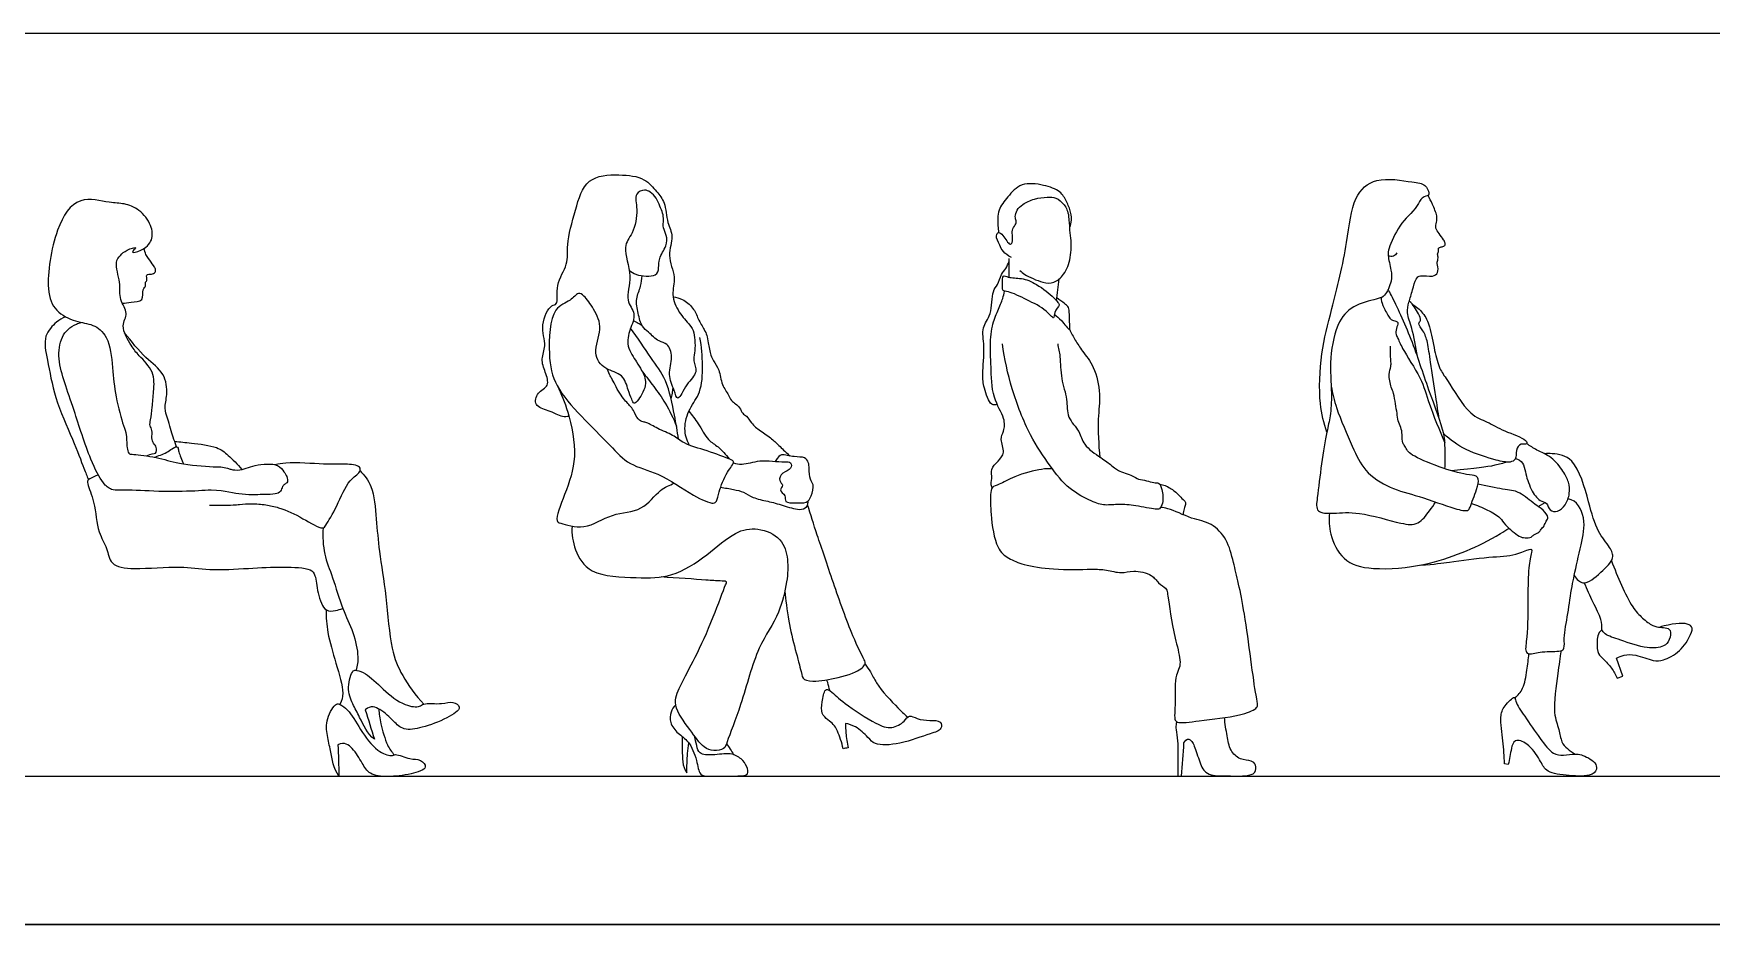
# Model space of a CAD drawing. Header units: millimetres. Extents: x 11.2 to 50.9, y -0.3 to 14.1.
# Drawn here: x 43.83 to 47.272, y 12.09 to 13.955 of the extents above; entities that cross this region are included whole.
import ezdxf

# ---------------------------------------------------------------- set-up
doc = ezdxf.new("R2010")
doc.units = ezdxf.units.MM
for name, color, linetype, true_color in [('AG-DIAGRAM', 7, 'Continuous', 0xfecc66), ('AG-PEOPLE', 7, 'Continuous', 0x66ccff), ('X-VPRT', 6, 'Continuous', 0xff00ff)]:
    doc.layers.add(name, color=color, linetype=linetype, true_color=true_color)

msp = doc.modelspace()

# ---------------------------------------------------------------- linework, layer by layer
at = {"layer": 'AG-DIAGRAM'}
msp.add_line((41.781, 12.4315), (50.6202, 12.4315), dxfattribs=at)
at = {"layer": 'AG-PEOPLE'}
for p, q in [((46.9163, 12.985), (46.9307, 12.9931)), ((47.09, 12.6369), (47.0773, 12.6738)), ((47.0787, 12.6326), (47.09, 12.6369))]:
    msp.add_line(p, q, dxfattribs=at)
msp.add_lwpolyline([(46.8553, 12.4553), (46.8475, 12.4568)], dxfattribs=at)
for points, knots in [([(44.9284, 13.1696), (44.924, 13.1692), (44.9144, 13.1675), (44.887, 13.1829), (44.8561, 13.1894), (44.8622, 13.2208), (44.8901, 13.231), (44.8798, 13.2615), (44.8697, 13.2877), (44.8839, 13.3154), (44.8675, 13.3562), (44.8899, 13.4003), (44.9073, 13.3974), (44.8994, 13.4429), (44.9287, 13.4811), (44.9222, 13.5237), (44.9417, 13.5922), (44.9612, 13.6625), (45.0312, 13.6673), (45.0838, 13.6611), (45.108, 13.631), (45.127, 13.6091), (45.1286, 13.5669), (45.145, 13.5392), (45.1279, 13.4995), (45.1498, 13.4557), (45.1369, 13.4196), (45.1527, 13.3832), (45.1761, 13.358), (45.1871, 13.3429), (45.1878, 13.2991), (45.1821, 13.2845), (45.1947, 13.2584), (45.1687, 13.2387), (45.1518, 13.1965), (45.1439, 13.2261), (45.13, 13.2557), (45.1431, 13.2901), (45.1321, 13.3209), (45.1118, 13.3218), (45.0921, 13.3433), (45.0769, 13.3531), (45.0702, 13.3819), (45.0643, 13.4111), (45.0767, 13.4363), (45.0779, 13.4512), (45.0785, 13.4585)], [0, 0, 0, 0, 0.207201, 0.528755, 0.828388, 1.105647, 1.389319, 1.685609, 1.988271, 2.288441, 2.666, 3.04105, 3.223385, 3.573187, 3.966218, 4.329449, 4.817002, 5.282241, 5.732926, 6.146645, 6.487571, 6.792524, 7.155764, 7.4713, 7.828276, 8.216179, 8.559315, 8.912052, 9.242933, 9.493002, 9.860968, 10.092867, 10.364789, 10.691919, 11.018411, 11.256853, 11.592613, 11.935365, 12.235892, 12.477911, 12.779249, 13.020809, 13.323217, 13.637229, 13.933413, 14.201965, 14.201965, 14.201965, 14.201965]), ([(45.0519, 13.4695), (45.0565, 13.466), (45.0648, 13.4592), (45.109, 13.4542), (45.1132, 13.4753), (45.1119, 13.4943), (45.1292, 13.5189), (45.1301, 13.541), (45.1203, 13.5565), (45.1229, 13.5727), (45.1213, 13.5869), (45.1146, 13.6015), (45.1088, 13.6182), (45.0954, 13.6304), (45.0841, 13.6363), (45.0606, 13.6275), (45.0714, 13.5933), (45.0612, 13.5446), (45.0356, 13.5179), (45.0617, 13.4577), (45.0416, 13.4084), (45.0682, 13.3808), (45.0525, 13.3479), (45.0448, 13.3138), (45.0674, 13.2812), (45.0774, 13.2648), (45.0915, 13.2372), (45.0728, 13.2053), (45.0613, 13.1932), (45.0566, 13.2065), (45.0493, 13.2241), (45.0404, 13.2584), (45.0016, 13.2639), (44.9743, 13.3001), (44.9994, 13.3485), (44.9809, 13.3899), (44.961, 13.4164), (44.947, 13.4259), (44.931, 13.404), (44.8907, 13.3946), (44.8846, 13.2946), (44.8983, 13.2311), (44.9535, 13.169), (45.0116, 13.1119), (45.0517, 13.068), (45.1136, 13.0553), (45.1789, 13.0087), (45.2234, 12.9883), (45.2324, 12.9959), (45.2363, 13.0168), (45.2504, 13.0541), (45.2705, 13.0772), (45.2562, 13.0827), (45.2111, 13.1001), (45.1645, 13.1123), (45.1424, 13.1323), (45.1111, 13.1433), (45.0889, 13.1577), (45.0806, 13.158), (45.0684, 13.1633), (45.0613, 13.1826), (45.0527, 13.1925), (45.0339, 13.212), (45.0173, 13.2459), (45.0122, 13.2538), (45.0067, 13.2672)], [0, 0, 0, 0, 0.239179, 0.594978, 0.826507, 1.077691, 1.387666, 1.652431, 1.891121, 2.118537, 2.334326, 2.564043, 2.807085, 3.047192, 3.249199, 3.494428, 3.816045, 4.220072, 4.5501, 4.99402, 5.399141, 5.718565, 6.047467, 6.384943, 6.734104, 6.99273, 7.29637, 7.643365, 7.84053, 8.016871, 8.27902, 8.6027, 8.946349, 9.300683, 9.703865, 10.084042, 10.416265, 10.616979, 10.887661, 11.230213, 11.776574, 12.250032, 12.76576, 13.290924, 13.723486, 14.171818, 14.701747, 15.082044, 15.241675, 15.49898, 15.878412, 16.164828, 16.33963, 16.74435, 17.149977, 17.457687, 17.79257, 18.082094, 18.242336, 18.441205, 18.695823, 18.904253, 19.204736, 19.555684, 19.781283, 19.781283, 19.781283, 19.781283]), ([(45.836, 13.4961), (45.8208, 13.5033), (45.8119, 13.5209), (45.803, 13.539), (45.8091, 13.5502), (45.8194, 13.5407), (45.8256, 13.5305), (45.8327, 13.5214), (45.8394, 13.5265), (45.8379, 13.5423), (45.8372, 13.555), (45.8464, 13.5645), (45.8459, 13.5715), (45.8427, 13.58), (45.8471, 13.5942), (45.8592, 13.6059), (45.8831, 13.6175), (45.9089, 13.6197), (45.9279, 13.6199), (45.9459, 13.6043), (45.9551, 13.5842), (45.954, 13.5508), (45.9605, 13.5705), (45.9586, 13.5892), (45.9492, 13.6109), (45.9367, 13.6338), (45.9019, 13.6451), (45.8554, 13.6515), (45.8285, 13.6204), (45.8074, 13.5944), (45.8076, 13.5659), (45.809, 13.5516), (45.8097, 13.5471)], [0, 0, 0, 0, 0.301517, 0.569302, 0.735347, 0.928108, 1.147742, 1.330179, 1.466891, 1.698456, 1.911966, 2.115874, 2.265062, 2.438868, 2.658103, 2.898969, 3.202496, 3.504824, 3.756438, 4.030112, 4.327709, 4.606342, 4.795611, 5.064211, 5.350528, 5.642143, 5.994904, 6.388091, 6.75228, 7.091777, 7.424936, 7.582294, 7.582294, 7.582294, 7.582294]), ([(46.4832, 13.1371), (46.4769, 13.1564), (46.4656, 13.1958), (46.4699, 13.3025), (46.4939, 13.3898), (46.5264, 13.5241), (46.5338, 13.6183), (46.5819, 13.6643), (46.6562, 13.6504), (46.6853, 13.6478), (46.693, 13.629), (46.6926, 13.6223), (46.6787, 13.6216), (46.6605, 13.5865), (46.635, 13.5728), (46.6099, 13.5156), (46.6074, 13.5007), (46.6154, 13.469), (46.6172, 13.4482), (46.603, 13.416), (46.5885, 13.4111), (46.5393, 13.4004), (46.5037, 13.366), (46.4872, 13.2892), (46.494, 13.2187), (46.4906, 13.1708), (46.4826, 13.1369), (46.4717, 13.0722), (46.464, 13.007), (46.4592, 12.9707), (46.5006, 12.9705), (46.5498, 12.9756), (46.6327, 12.9489), (46.671, 12.9456), (46.6914, 12.9726), (46.7025, 12.9877), (46.7062, 12.9939)], [0, 0, 0, 0, 0.446323, 1.024573, 1.583201, 2.257813, 2.810037, 3.239049, 3.725096, 4.026595, 4.262193, 4.38895, 4.582891, 4.747983, 5.324854, 5.763658, 5.995099, 6.309309, 6.583666, 6.904926, 7.125133, 7.51861, 7.915537, 8.415278, 8.904854, 9.292422, 9.626488, 10.091972, 10.570079, 10.868955, 11.188797, 11.608586, 12.142184, 12.480913, 12.818886, 13.022245, 13.022245, 13.022245, 13.022245]), ([(44.0621, 13.0886), (44.0713, 13.0941), (44.083, 13.0904), (44.083, 13.1074), (44.0759, 13.1146), (44.0714, 13.1255), (44.0751, 13.1413), (44.0676, 13.1504), (44.0706, 13.1638), (44.0738, 13.1894), (44.0764, 13.221), (44.0797, 13.2623), (44.0458, 13.2944), (44.0304, 13.3138), (44.0067, 13.3556), (44.0269, 13.3812), (44.0041, 13.4097), (44.0102, 13.4441), (43.9951, 13.4854), (44.0087, 13.5006), (44.019, 13.5112), (44.0472, 13.52), (44.0251, 13.503), (44.0548, 13.51), (44.076, 13.5305), (44.0731, 13.5633), (44.0485, 13.5952), (44.0156, 13.6077), (43.9853, 13.6072), (43.919, 13.6256), (43.8713, 13.5531), (43.8539, 13.4334), (43.8725, 13.3851), (43.916, 13.363), (43.9526, 13.36), (43.9859, 13.3338), (43.9926, 13.2675), (43.9971, 13.2128), (44.0138, 13.1505), (44.0217, 13.1339), (44.021, 13.1028), (44.0261, 13.0918), (44.0369, 13.0923), (44.0854, 13.086), (44.1268, 13.0719), (44.1988, 13.0656), (44.2207, 13.0664), (44.2326, 13.0619), (44.2377, 13.0603), (44.2489, 13.0589), (44.2642, 13.0619), (44.278, 13.0678), (44.3021, 13.0724), (44.332, 13.0723), (44.3439, 13.0564), (44.3499, 13.047), (44.3528, 13.0344), (44.3454, 13.0307), (44.3403, 13.0261), (44.3378, 13.0146), (44.3257, 13.0091), (44.3036, 13.01), (44.284, 13.0085), (44.2461, 13.0095), (44.2255, 13.0168), (44.1945, 13.0186)], [0.028965, 0.028965, 0.028965, 0.028965, 0.236737, 0.437569, 0.625169, 0.820548, 1.048721, 1.235496, 1.441305, 1.735838, 2.069512, 2.435512, 2.816534, 3.121444, 3.502972, 3.802733, 4.123202, 4.471213, 4.843942, 5.082867, 5.328254, 5.571752, 5.76008, 6.005178, 6.326313, 6.642256, 7.006718, 7.341063, 7.665132, 8.110844, 8.621414, 9.263235, 9.665186, 10.053771, 10.404657, 10.760504, 11.223208, 11.67656, 12.131209, 12.389157, 12.707418, 12.891487, 13.065009, 13.461264, 13.87096, 14.357195, 14.67348, 14.749896, 14.749896, 14.835681, 15.0952, 15.41501, 15.710502, 16.018424, 16.265054, 16.464716, 16.657705, 16.810994, 16.962473, 17.151627, 17.353695, 17.622936, 17.890722, 18.243576, 19.00746, 19.00746, 19.00746, 19.00746]), ([(46.6688, 13.2928), (46.6658, 13.3121), (46.6593, 13.3496), (46.6462, 13.3811), (46.651, 13.4044), (46.6591, 13.4284), (46.6647, 13.4522), (46.6748, 13.4608), (46.7, 13.4551), (46.7124, 13.4636), (46.7107, 13.4804), (46.7087, 13.4861), (46.7124, 13.4943), (46.7092, 13.503), (46.7131, 13.5096), (46.7111, 13.5156), (46.7177, 13.5177), (46.7253, 13.5188), (46.7262, 13.5252), (46.7227, 13.5327), (46.7134, 13.545), (46.7048, 13.5554), (46.7086, 13.5687), (46.71, 13.5815), (46.6995, 13.6056), (46.6939, 13.6173), (46.6907, 13.6233)], [0, 0, 0, 0, 0.43884, 0.767233, 1.036788, 1.330194, 1.608722, 1.800369, 2.08243, 2.286634, 2.509703, 2.653335, 2.814344, 2.947765, 3.100038, 3.228926, 3.36509, 3.517364, 3.679557, 3.846308, 4.071328, 4.277268, 4.477856, 4.683878, 4.972281, 5.23101, 5.23101, 5.23101, 5.23101]), ([(45.8534, 13.4692), (45.8567, 13.4663), (45.8628, 13.4603), (45.9005, 13.4427), (45.9232, 13.4429), (45.9462, 13.4604), (45.9588, 13.4956), (45.9591, 13.5337), (45.9558, 13.5496), (45.9556, 13.5586)], [0, 0, 0, 0, 0.217534, 0.599269, 0.88496, 1.191311, 1.559556, 1.937362, 2.195535, 2.195535, 2.195535, 2.195535]), ([(44.0124, 13.4018), (44.0184, 13.4023), (44.0287, 13.4052), (44.0582, 13.4046), (44.0517, 13.4306), (44.0619, 13.4366), (44.0579, 13.4447), (44.0646, 13.4481), (44.0593, 13.4625), (44.0724, 13.4611), (44.0804, 13.4645), (44.0806, 13.4725), (44.0761, 13.4793), (44.066, 13.4938), (44.0602, 13.5016), (44.0576, 13.5104), (44.0571, 13.5146)], [0, 0, 0, 0, 0.245574, 0.520887, 0.77845, 0.956214, 1.103561, 1.241033, 1.431123, 1.610386, 1.775305, 1.92213, 2.089211, 2.330349, 2.515719, 2.723824, 2.723824, 2.723824, 2.723824]), ([(45.8312, 13.4552), (45.8314, 13.461), (45.8317, 13.4712), (45.8314, 13.4863), (45.8311, 13.4935)], [0, 0, 0, 0, 0.2372358, 0.4669776, 0.4669776, 0.4669776, 0.4669776]), ([(46.6266, 13.5057), (46.6251, 13.5028), (46.6205, 13.4968), (46.6122, 13.4982), (46.6088, 13.4997)], [0, 0, 0, 0, 0.1787092, 0.3691155, 0.3691155, 0.3691155, 0.3691155]), ([(45.8071, 13.1939), (45.8034, 13.1934), (45.7924, 13.1898), (45.7787, 13.2306), (45.776, 13.2559), (45.7822, 13.3132), (45.7734, 13.3522), (45.797, 13.3781), (45.7953, 13.4268), (45.8086, 13.4391), (45.8144, 13.4616), (45.8252, 13.4726), (45.8295, 13.4832), (45.8313, 13.4884)], [0, 0, 0, 0, 0.191226, 0.534385, 0.841379, 1.267423, 1.617682, 1.940898, 2.322912, 2.560093, 2.824191, 3.047324, 3.278442, 3.278442, 3.278442, 3.278442]), ([(45.8196, 13.4574), (45.8174, 13.4557), (45.8183, 13.4421), (45.8164, 13.4258), (45.8322, 13.427), (45.8686, 13.4079), (45.9055, 13.3913), (45.9246, 13.3655), (45.9225, 13.3851), (45.9367, 13.3975), (45.9306, 13.4042), (45.9227, 13.4152), (45.8878, 13.4424), (45.8581, 13.4545), (45.831, 13.4534), (45.8214, 13.4588), (45.8196, 13.4574)], [0, 0, 0, 0, 0.220335, 0.434712, 0.625052, 0.988211, 1.372776, 1.629892, 1.821353, 2.056624, 2.197815, 2.405439, 2.780819, 3.110498, 3.404854, 3.586704, 3.586704, 3.586704, 3.586704]), ([(45.7967, 13.0232), (45.7924, 13.0325), (45.7979, 13.0426), (45.7925, 13.0621), (45.8086, 13.0782), (45.825, 13.095), (45.8113, 13.1228), (45.8214, 13.1395), (45.8236, 13.1679), (45.7951, 13.2078), (45.7948, 13.2721), (45.7917, 13.3088), (45.7952, 13.3554), (45.8074, 13.3856), (45.8187, 13.4113), (45.8209, 13.4216), (45.822, 13.4267)], [0, 0, 0, 0, 0.215558, 0.469788, 0.741304, 1.012373, 1.31493, 1.565307, 1.861533, 2.268727, 2.735091, 3.100195, 3.494521, 3.835535, 4.141747, 4.372374, 4.372374, 4.372374, 4.372374]), ([(45.9286, 13.407), (45.9293, 13.4144), (45.931, 13.4293), (45.9328, 13.4442), (45.9337, 13.4517)], [0, 0, 0, 0, 0.2690159, 0.5388161, 0.5388161, 0.5388161, 0.5388161]), ([(46.7254, 13.0623), (46.7264, 13.077), (46.7251, 13.1029), (46.7259, 13.1356), (46.6894, 13.2284), (46.6601, 13.3238), (46.6227, 13.4048), (46.611, 13.4267), (46.6088, 13.4305)], [13.605941, 13.605941, 13.605941, 13.605941, 13.957936, 14.282017, 14.840323, 15.441958, 16.009859, 16.143663, 16.143663, 16.143663, 16.143663]), ([(45.142, 13.4152), (45.1485, 13.4144), (45.1615, 13.4113), (45.1845, 13.393), (45.1927, 13.3703), (45.2057, 13.3481), (45.212, 13.3362), (45.2133, 13.3206), (45.2195, 13.2951), (45.224, 13.2832), (45.2386, 13.2649), (45.2403, 13.2347), (45.2565, 13.214), (45.2603, 13.2014), (45.2802, 13.1891), (45.2833, 13.1752), (45.2942, 13.1708), (45.3019, 13.1547), (45.3214, 13.1396), (45.345, 13.1243), (45.3603, 13.1082), (45.3752, 13.0949), (45.3814, 13.0887)], [0, 0, 0, 0, 0.253867, 0.555205, 0.840634, 1.128427, 1.334766, 1.561333, 1.852453, 2.058996, 2.325974, 2.642033, 2.928183, 3.133922, 3.401429, 3.60872, 3.791259, 4.026445, 4.312247, 4.61491, 4.89297, 5.177989, 5.177989, 5.177989, 5.177989]), ([(45.924, 13.3792), (45.9291, 13.3751), (45.9376, 13.3693), (45.9576, 13.3414), (45.9549, 13.3604), (45.9555, 13.3835), (45.9527, 13.396), (45.9448, 13.4011), (45.9347, 13.4093), (45.9292, 13.4128)], [0, 0, 0, 0, 0.25117, 0.530413, 0.707512, 0.996914, 1.190284, 1.358074, 1.610668, 1.610668, 1.610668, 1.610668]), ([(46.5943, 13.4133), (46.5949, 13.408), (46.5963, 13.3978), (46.6096, 13.3755), (46.6142, 13.368), (46.6246, 13.3652), (46.6302, 13.363), (46.6264, 13.3535), (46.6231, 13.3399), (46.6289, 13.3311), (46.6375, 13.3066), (46.6786, 13.2482), (46.6915, 13.195), (46.7141, 13.1416), (46.7252, 13.1152)], [0, 0, 0, 0, 0.229386, 0.516569, 0.686953, 0.869742, 0.992431, 1.162339, 1.374987, 1.549259, 1.834133, 2.312926, 2.747758, 3.278091, 3.278091, 3.278091, 3.278091]), ([(46.7136, 13.1648), (46.7112, 13.18), (46.7068, 13.2098), (46.6953, 13.28), (46.6907, 13.3206), (46.6824, 13.3442), (46.6688, 13.3604), (46.6774, 13.3664), (46.6708, 13.3818), (46.6601, 13.3993), (46.6521, 13.4065)], [0, 0, 0, 0, 0.389466, 0.872375, 1.240371, 1.528182, 1.767345, 1.914347, 2.131789, 2.457557, 2.457557, 2.457557, 2.457557]), ([(46.6584, 13.3998), (46.6664, 13.3952), (46.6816, 13.3826), (46.6956, 13.3534), (46.7034, 13.3057), (46.7135, 13.2665), (46.7308, 13.2446), (46.7739, 13.1709), (46.8122, 13.1598), (46.8451, 13.1389), (46.8911, 13.1249), (46.8953, 13.1106), (46.8794, 13.1158), (46.8704, 13.1001), (46.872, 13.0809), (46.8576, 13.0739), (46.8284, 13.08), (46.766, 13.0993), (46.7367, 13.1214), (46.7227, 13.1338)], [0, 0, 0, 0, 0.302185, 0.624253, 1.026937, 1.382058, 1.692119, 2.209628, 2.56531, 2.929979, 3.322806, 3.476131, 3.667167, 3.894313, 4.137031, 4.336159, 4.642564, 5.10563, 5.534403, 5.534403, 5.534403, 5.534403]), ([(43.8959, 13.3742), (43.8892, 13.3713), (43.8764, 13.3641), (43.8482, 13.3342), (43.8595, 13.283), (43.8727, 13.2062), (43.9093, 13.126), (43.9332, 13.0642), (43.9396, 13.0476), (43.9425, 13.0398)], [0, 0, 0, 0, 0.270191, 0.617438, 1.021284, 1.535639, 2.090354, 2.553521, 2.842536, 2.842536, 2.842536, 2.842536]), ([(44.1945, 13.0186), (44.1869, 13.0182), (44.1636, 13.0164), (44.0961, 13.0142), (44.027, 13.0197), (43.9898, 13.0165), (43.9705, 13.0341), (43.9444, 13.0832), (43.9138, 13.1819), (43.8944, 13.2369), (43.8793, 13.2867), (43.8849, 13.3344), (43.9076, 13.3562), (43.9246, 13.3618), (43.9281, 13.3627)], [19.00746, 19.00746, 19.00746, 19.00746, 19.275112, 19.764524, 20.256541, 20.593877, 20.863874, 21.292487, 21.886237, 22.335088, 22.745033, 23.133865, 23.495725, 23.586541, 23.586541, 23.586541, 23.586541]), ([(45.0603, 13.3663), (45.0638, 13.3649), (45.0706, 13.3616), (45.0756, 13.3583), (45.078, 13.3566)], [0, 0, 0, 0, 0.1929025, 0.3638085, 0.3638085, 0.3638085, 0.3638085]), ([(44.1232, 13.1072), (44.1208, 13.1165), (44.1155, 13.1264), (44.1057, 13.1648), (44.0976, 13.1866), (44.1057, 13.2149), (44.1005, 13.2604), (44.0577, 13.2889), (44.0308, 13.3238), (44.0169, 13.3412)], [0.468485, 0.468485, 0.468485, 0.468485, 0.71581, 1.081853, 1.365817, 1.676779, 2.057328, 2.470444, 2.952083, 2.952083, 2.952083, 2.952083]), ([(45.153, 13.1229), (45.1509, 13.1395), (45.1451, 13.1718), (45.1304, 13.2463), (45.0959, 13.2893), (45.0693, 13.3311), (45.0549, 13.3509)], [0, 0, 0, 0, 0.406577, 0.895554, 1.32377, 1.814569, 1.814569, 1.814569, 1.814569]), ([(45.1752, 13.1108), (45.17, 13.1213), (45.1625, 13.1449), (45.1745, 13.1873), (45.2008, 13.2185), (45.2035, 13.2753), (45.2008, 13.3127), (45.1969, 13.3316)], [0, 0, 0, 0, 0.340045, 0.709738, 1.071352, 1.49343, 1.928936, 1.928936, 1.928936, 1.928936]), ([(45.9549, 13.3485), (45.9587, 13.3409), (45.967, 13.3258), (45.9818, 13.3027), (46.0078, 13.2713), (46.02, 13.214), (46.0119, 13.1644), (46.0149, 13.1112), (46.0173, 13.0848)], [0, 0, 0, 0, 0.286189, 0.5807, 0.9414, 1.366017, 1.772978, 2.279214, 2.279214, 2.279214, 2.279214]), ([(45.9309, 13.3185), (45.9327, 13.3097), (45.9368, 13.2921), (45.9366, 13.2464), (45.9522, 13.2058), (45.9484, 13.1669), (45.9775, 13.14), (45.9822, 13.1101), (46.0192, 13.0854), (46.0416, 13.0698), (46.0539, 13.0574), (46.0847, 13.0491), (46.0959, 13.0399), (46.1133, 13.0387), (46.1273, 13.0326), (46.1396, 13.0346), (46.1459, 13.019), (46.1483, 12.9923), (46.1401, 12.9787), (46.1302, 12.9791), (46.0897, 12.9869), (46.0577, 12.9906), (46.0277, 12.9859), (46.001, 12.9944), (45.9496, 13.022), (45.9138, 13.0698), (45.8717, 13.1313), (45.8347, 13.2266), (45.8219, 13.2876), (45.8177, 13.3189)], [0, 0, 0, 0, 0.293678, 0.673728, 1.050328, 1.393516, 1.734046, 2.038598, 2.40465, 2.699622, 2.936903, 3.25094, 3.468086, 3.698927, 3.921937, 4.1028, 4.318439, 4.617582, 4.823821, 4.988093, 5.349363, 5.683584, 5.987779, 6.283172, 6.629421, 7.063279, 7.557222, 8.129111, 8.68131, 8.68131, 8.68131, 8.68131]), ([(46.492, 13.2317), (46.495, 13.2164), (46.501, 13.1861), (46.5358, 13.1077), (46.5577, 13.0569), (46.6134, 13.0203), (46.6712, 13.0072), (46.7411, 12.9809), (46.7731, 12.974), (46.7771, 12.9844), (46.791, 13.0194), (46.7955, 13.0403), (46.7892, 13.0488), (46.7669, 13.0499), (46.7142, 13.0644), (46.6593, 13.0885), (46.6484, 13.098), (46.6437, 13.1093), (46.6372, 13.1147), (46.6382, 13.1329), (46.6353, 13.147), (46.6282, 13.1605), (46.6275, 13.1765), (46.6234, 13.1954), (46.6209, 13.2172), (46.6147, 13.2291), (46.6084, 13.2561), (46.6149, 13.2717), (46.6148, 13.2818), (46.6134, 13.2958), (46.6136, 13.3076), (46.6139, 13.3136)], [0, 0, 0, 0, 0.392196, 0.917259, 1.347451, 1.794939, 2.246667, 2.74961, 3.047496, 3.21249, 3.568543, 3.831784, 3.989831, 4.243682, 4.681137, 5.124312, 5.334713, 5.524347, 5.684888, 5.921391, 6.143377, 6.361939, 6.587981, 6.844165, 7.107641, 7.321782, 7.617598, 7.849862, 8.026662, 8.23984, 8.483719, 8.483719, 8.483719, 8.483719]), ([(45.079, 13.2612), (45.087, 13.2514), (45.1025, 13.2307), (45.1274, 13.1971), (45.1427, 13.1658), (45.149, 13.1495)], [0, 0, 0, 0, 0.353499, 0.724088, 1.138839, 1.138839, 1.138839, 1.138839]), ([(44.9042, 13.2329), (44.913, 13.2154), (44.928, 13.1794), (44.9477, 13.0851), (44.9219, 13.0159), (44.8985, 12.9544), (44.9129, 12.9502), (44.9636, 12.9345), (45.0153, 12.9734), (45.0794, 12.9725), (45.1138, 13.0212), (45.1347, 13.0285), (45.1444, 13.0326)], [0, 0, 0, 0, 0.439396, 0.987745, 1.502401, 1.929695, 2.105588, 2.501775, 2.956377, 3.401739, 3.822377, 4.144385, 4.144385, 4.144385, 4.144385]), ([(45.138, 13.2055), (45.1391, 13.2095), (45.1405, 13.2145), (45.1417, 13.2245), (45.142, 13.2286)], [0, 0, 0, 0, 0.2013101, 0.3266055, 0.3266055, 0.3266055, 0.3266055]), ([(45.1744, 13.1803), (45.181, 13.1719), (45.1943, 13.1561), (45.2127, 13.1196), (45.2351, 13.1087), (45.2501, 13.0913), (45.2569, 13.0825)], [0, 0, 0, 0, 0.32465, 0.68141, 0.964984, 1.296167, 1.296167, 1.296167, 1.296167]), ([(44.1197, 13.1183), (44.1312, 13.1175), (44.1529, 13.1149), (44.2075, 13.1089), (44.2282, 13.0908), (44.2489, 13.0715), (44.2574, 13.0607)], [0, 0, 0, 0, 0.3404, 0.757231, 1.067656, 1.416233, 1.416233, 1.416233, 1.416233]), ([(46.8697, 13.0835), (46.8754, 13.0817), (46.8875, 13.0749), (46.8895, 13.0547), (46.9006, 13.0199), (46.9185, 12.9947), (46.9356, 12.9941), (46.9388, 12.9749), (46.9581, 12.9728), (46.9733, 12.988), (46.9822, 13.0108), (46.9801, 13.0358), (46.9678, 13.0576), (46.9453, 13.0876), (46.9137, 13.0996), (46.9, 13.1092), (46.8932, 13.1137)], [0, 0, 0, 0, 0.241349, 0.490998, 0.840739, 1.155715, 1.388625, 1.617119, 1.841699, 2.115073, 2.413169, 2.697489, 2.984694, 3.331546, 3.66157, 3.945867, 3.945867, 3.945867, 3.945867]), ([(44.0775, 13.086), (44.0863, 13.0888), (44.1022, 13.0935), (44.1227, 13.1101), (44.1272, 13.1043), (44.1277, 13.0963), (44.1338, 13.0802), (44.1379, 13.0724)], [0, 0, 0, 0, 0.304488, 0.580356, 0.698797, 0.86101, 1.158013, 1.158013, 1.158013, 1.158013]), ([(45.2656, 13.0744), (45.2714, 13.073), (45.2834, 13.0694), (45.3203, 13.0805), (45.3447, 13.0777), (45.3702, 13.0761), (45.3846, 13.0769), (45.3858, 13.0604), (45.3657, 13.0556), (45.3567, 13.0376), (45.3703, 13.0289), (45.3571, 13.0178), (45.3748, 13.0083), (45.3691, 12.9914), (45.3949, 12.9931), (45.4159, 12.9906), (45.4268, 13.0059), (45.4318, 13.0303), (45.4219, 13.0395), (45.4212, 13.063), (45.4205, 13.0746), (45.4121, 13.0879), (45.3904, 13.0849), (45.364, 13.0944), (45.358, 13.087), (45.3515, 13.0773)], [0, 0, 0, 0, 0.247811, 0.602796, 0.90151, 1.197801, 1.398598, 1.589571, 1.845327, 2.080312, 2.27577, 2.465168, 2.689727, 2.890524, 3.156129, 3.425014, 3.664419, 3.944716, 4.151349, 4.426714, 4.632506, 4.839902, 5.109443, 5.408287, 5.604883, 5.604883, 5.604883, 5.604883]), ([(46.9907, 12.8432), (46.9959, 12.8353), (47.0115, 12.8195), (47.0456, 12.85), (47.075, 12.8776), (47.0634, 12.9024), (47.036, 12.9347), (47.0202, 12.993), (46.9951, 13.0856), (46.9534, 13.0935), (46.9348, 13.0935), (46.9295, 13.0932)], [2.901052, 2.901052, 2.901052, 2.901052, 3.124373, 3.497389, 3.851849, 4.120295, 4.484028, 4.941867, 5.485597, 5.861068, 6.005233, 6.005233, 6.005233, 6.005233]), ([(43.9628, 13.0498), (43.952, 13.0443), (43.9402, 13.0412), (43.9406, 13.0293), (43.9571, 12.9924), (43.9604, 12.9317), (43.9823, 12.9014), (43.9864, 12.8618), (44.0407, 12.8549), (44.1312, 12.8638), (44.19, 12.853), (44.2722, 12.858), (44.3384, 12.8616), (44.3984, 12.859), (44.4093, 12.843), (44.4118, 12.8078), (44.4265, 12.7668), (44.4499, 12.7716), (44.4596, 12.7735), (44.4643, 12.7755)], [0, 0, 0, 0, 0.229229, 0.404677, 0.778364, 1.24398, 1.607013, 1.938535, 2.340172, 2.9119, 3.378246, 3.907895, 4.410292, 4.853149, 5.090535, 5.447057, 5.816788, 6.073743, 6.305772, 6.305772, 6.305772, 6.305772]), ([(44.3066, 12.9881), (44.3154, 12.9868), (44.343, 12.9808), (44.3789, 12.9626), (44.423, 12.936), (44.4307, 12.9478), (44.4542, 12.9866), (44.4743, 13.0389), (44.5004, 13.053), (44.5015, 13.0694), (44.4654, 13.073), (44.4252, 13.0704), (44.3622, 13.0766), (44.3327, 13.0718), (44.3261, 13.0705)], [1.124187, 1.124187, 1.124187, 1.124187, 1.329468, 1.756604, 2.142898, 2.317189, 2.706095, 3.148357, 3.445982, 3.62632, 3.942232, 4.327892, 4.837387, 4.996105, 4.996105, 4.996105, 4.996105]), ([(44.4998, 13.0581), (44.5088, 13.0485), (44.5274, 13.0272), (44.5334, 12.9568), (44.5387, 12.8915), (44.5544, 12.8004), (44.5615, 12.6933), (44.5849, 12.6377), (44.6136, 12.5965), (44.6305, 12.5792)], [0, 0, 0, 0, 0.363106, 0.837571, 1.310969, 1.871418, 2.468143, 2.917178, 3.409979, 3.409979, 3.409979, 3.409979]), ([(45.9197, 13.0623), (45.9125, 13.0623), (45.8979, 13.0626), (45.8419, 13.0481), (45.813, 13.03), (45.7948, 13.0254), (45.7927, 13.0073), (45.793, 12.9681), (45.803, 12.8991), (45.8299, 12.8775), (45.8636, 12.864), (45.922, 12.8543), (45.9989, 12.8563), (46.0297, 12.8558), (46.0628, 12.846), (46.0844, 12.855), (46.125, 12.8469), (46.1359, 12.8279), (46.1526, 12.8178), (46.1553, 12.8123), (46.1585, 12.7909), (46.1662, 12.7343), (46.1827, 12.673), (46.1817, 12.6539), (46.1727, 12.6378), (46.1716, 12.6128), (46.172, 12.5672), (46.17, 12.5491), (46.1765, 12.5383), (46.2253, 12.5466), (46.3007, 12.5532), (46.338, 12.5681), (46.3422, 12.5784), (46.3355, 12.6002), (46.3145, 12.7804), (46.2929, 12.8631), (46.2803, 12.9164), (46.247, 12.9527), (46.2061, 12.958), (46.1616, 12.9809), (46.147, 12.9823), (46.1421, 12.9829)], [0, 0, 0, 0, 0.265203, 0.693696, 1.033374, 1.256687, 1.473209, 1.836986, 2.306276, 2.627292, 2.958676, 3.4034, 3.908517, 4.231622, 4.556628, 4.875994, 5.232182, 5.498577, 5.73921, 5.880433, 6.137399, 7.107065, 7.558408, 7.802667, 8.034107, 8.324147, 8.715246, 8.955677, 9.118533, 9.502204, 10.025446, 10.370211, 10.530157, 10.778498, 11.484988, 12.121453, 12.533551, 12.911068, 13.284557, 13.702346, 13.882891, 13.882891, 13.882891, 13.882891]), ([(46.8532, 13.0759), (46.8446, 13.0736), (46.8181, 13.0659), (46.7895, 13.0639), (46.7394, 13.058)], [6.5478438, 6.5478438, 6.5478438, 6.5478438, 6.7308239, 7.132408, 7.132408, 7.132408, 7.132408]), ([(45.2397, 13.0243), (45.2485, 13.0231), (45.2657, 13.0195), (45.2874, 13.0156), (45.3058, 13.0016), (45.3369, 12.9957), (45.3669, 12.9878), (45.3994, 12.9762), (45.4175, 12.9823), (45.4193, 12.9924), (45.4192, 12.9967)], [0, 0, 0, 0, 0.296084, 0.561415, 0.831605, 1.149541, 1.476971, 1.811006, 2.039859, 2.245299, 2.245299, 2.245299, 2.245299]), ([(46.1404, 13.0302), (46.1442, 13.0298), (46.1515, 13.0291), (46.1715, 13.0166), (46.1779, 13.0096), (46.188, 12.999), (46.1948, 12.9937), (46.1917, 12.9846), (46.1904, 12.9804), (46.1886, 12.9722), (46.1881, 12.968)], [0, 0, 0, 0, 0.19129, 0.459655, 0.643346, 0.85728, 1.017226, 1.17829, 1.306491, 1.4991, 1.4991, 1.4991, 1.4991]), ([(46.7798, 12.9913), (46.7911, 12.9876), (46.8117, 12.9783), (46.8399, 12.9631), (46.8475, 12.9465), (46.8771, 12.9227), (46.8885, 12.9201), (46.9032, 12.9208), (46.9071, 12.9275), (46.919, 12.9312), (46.9219, 12.9384), (46.9296, 12.9447), (46.9322, 12.9553), (46.9397, 12.9623), (46.9258, 12.9792), (46.9097, 12.9889), (46.8798, 13.0138), (46.8616, 13.0184), (46.8424, 13.0203), (46.8097, 13.0268), (46.7931, 13.0307)], [0, 0, 0, 0, 0.341411, 0.65413, 0.902889, 1.246859, 1.44973, 1.654558, 1.808832, 2.001859, 2.158017, 2.334441, 2.522213, 2.68429, 2.92585, 3.190482, 3.543493, 3.786414, 4.034624, 4.44378, 4.44378, 4.44378, 4.44378]), ([(44.1911, 12.9877), (44.2073, 12.9873), (44.23, 12.9869), (44.2487, 12.9886), (44.2529, 12.989)], [0, 0, 0, 0, 0.403962, 0.5247065, 0.5247065, 0.5247065, 0.5247065]), ([(44.2529, 12.989), (44.2611, 12.99), (44.2776, 12.9912), (44.297, 12.9897), (44.3066, 12.9881)], [0.5247065, 0.5247065, 0.5247065, 0.5247065, 0.8120954, 1.1241868, 1.1241868, 1.1241868, 1.1241868]), ([(45.3711, 12.8104), (45.3733, 12.7941), (45.3775, 12.7422), (45.4053, 12.6478), (45.4076, 12.6275), (45.4373, 12.6258), (45.46, 12.6292), (45.5162, 12.6412), (45.5386, 12.6604), (45.533, 12.6721), (45.508, 12.7214), (45.4695, 12.8316), (45.4378, 12.9255), (45.4243, 12.9675), (45.4179, 12.9882)], [0.04046, 0.04046, 0.04046, 0.04046, 0.411802, 0.982375, 1.219809, 1.500016, 1.790741, 2.227351, 2.51391, 2.688738, 3.099979, 3.676656, 4.247825, 4.709521, 4.709521, 4.709521, 4.709521]), ([(46.6743, 12.8644), (46.7057, 12.8665), (46.7374, 12.8716), (46.8154, 12.8817), (46.8694, 12.8834), (46.9032, 12.9004), (46.9042, 12.8949), (46.8958, 12.8578), (46.8954, 12.7991), (46.8956, 12.7211), (46.8885, 12.6877), (46.8988, 12.68), (46.9247, 12.689), (46.9622, 12.6861), (46.9716, 12.6938), (46.9683, 12.7172), (46.9783, 12.7659), (46.9839, 12.8121), (46.989, 12.836), (46.9907, 12.8432), (46.994, 12.8614), (47.0038, 12.9018), (47.0165, 12.959), (46.9963, 12.9973), (46.9778, 13.0008)], [1.908306, 1.908306, 1.908306, 1.908306, 2.257556, 2.774308, 3.206074, 3.542822, 3.894679, 4.249695, 4.699668, 5.215079, 5.529566, 5.692716, 5.990742, 6.342386, 6.513129, 6.772907, 7.181139, 7.611523, 7.805216, 7.805216, 7.805216, 8.231072, 8.578156, 8.895571, 8.895571, 8.895571, 8.895571]), ([(44.9348, 12.9447), (44.9336, 12.9283), (44.9386, 12.8946), (44.9709, 12.8414), (45.0686, 12.8387), (45.1403, 12.8375), (45.2122, 12.8834), (45.2663, 12.9337), (45.3155, 12.9435), (45.3666, 12.9215), (45.3787, 12.8759), (45.3768, 12.8324), (45.36, 12.7597), (45.3118, 12.695), (45.2854, 12.584), (45.2531, 12.5049), (45.2481, 12.4858), (45.2242, 12.4822), (45.2027, 12.4896), (45.1766, 12.5277), (45.1388, 12.5762), (45.1574, 12.6191), (45.1889, 12.6768), (45.2216, 12.748), (45.2485, 12.8222), (45.2532, 12.832), (45.2357, 12.8316), (45.2092, 12.8342), (45.1497, 12.838), (45.1175, 12.8402)], [0, 0, 0, 0, 0.401868, 0.826126, 1.37427, 1.864046, 2.384378, 2.87528, 3.267555, 3.671542, 4.04914, 4.423849, 4.829726, 5.341601, 5.968934, 6.468352, 6.688559, 6.936366, 7.189059, 7.562521, 7.979952, 8.331679, 8.7924, 9.320141, 9.748697, 9.887033, 10.087116, 10.399804, 10.917106, 10.917106, 10.917106, 10.917106]), ([(46.4883, 12.9709), (46.4869, 12.9567), (46.4883, 12.928), (46.5138, 12.8704), (46.5792, 12.8525), (46.6559, 12.86), (46.7163, 12.8736), (46.7697, 12.8925), (46.8196, 12.9164), (46.8508, 12.937), (46.8567, 12.94)], [0, 0, 0, 0, 0.375678, 0.801808, 1.253073, 1.826979, 1.908306, 2.431002, 2.93003, 3.0417, 3.0417, 3.0417, 3.0417]), ([(44.424, 12.9409), (44.4229, 12.923), (44.4247, 12.8858), (44.4447, 12.8395), (44.4624, 12.7741), (44.487, 12.7291), (44.4975, 12.6773), (44.4943, 12.6591), (44.492, 12.6486)], [0, 0, 0, 0, 0.423782, 0.837238, 1.309236, 1.732144, 2.145004, 2.429796, 2.429796, 2.429796, 2.429796]), ([(47.0668, 12.8735), (47.0731, 12.8565), (47.0871, 12.8242), (47.1083, 12.778), (47.1296, 12.7561), (47.1508, 12.7389), (47.1623, 12.7374), (47.1677, 12.737)], [0, 0, 0, 0, 0.422841, 0.827589, 1.145234, 1.436576, 1.667568, 1.667568, 1.667568, 1.667568]), ([(47.047, 12.7319), (47.0471, 12.7389), (47.0473, 12.7538), (47.0279, 12.7889), (47.0172, 12.8148), (47.0112, 12.8282)], [0, 0, 0, 0, 0.2618744, 0.6186314, 0.9982746, 0.9982746, 0.9982746, 0.9982746]), ([(44.4302, 12.7729), (44.4303, 12.7572), (44.432, 12.7249), (44.4501, 12.6649), (44.4679, 12.604), (44.4627, 12.5871), (44.4587, 12.5784)], [0, 0, 0, 0, 0.396316, 0.863129, 1.321296, 1.578767, 1.578767, 1.578767, 1.578767]), ([(47.0773, 12.6738), (47.0823, 12.6764), (47.0934, 12.6804), (47.117, 12.6821), (47.1528, 12.6666), (47.1738, 12.6681), (47.209, 12.6866), (47.2296, 12.7195), (47.2351, 12.7397), (47.2161, 12.7461), (47.1947, 12.7442), (47.1583, 12.7367), (47.1783, 12.7367), (47.1903, 12.7322), (47.1867, 12.7099), (47.1742, 12.6957), (47.1381, 12.6918), (47.088, 12.7104), (47.0532, 12.7208), (47.049, 12.7288), (47.047, 12.7319)], [0, 0, 0, 0, 0.234356, 0.511963, 0.863553, 1.124096, 1.477731, 1.839093, 2.070751, 2.292315, 2.587153, 2.873701, 3.055284, 3.251296, 3.500735, 3.740833, 4.071505, 4.502144, 4.838214, 5.029032, 5.029032, 5.029032, 5.029032]), ([(47.047, 12.7319), (47.0383, 12.7249), (47.0366, 12.705), (47.0383, 12.6818), (47.0514, 12.6715), (47.0676, 12.6535), (47.0753, 12.6398), (47.0787, 12.6326)], [0, 0, 0, 0, 0.306321, 0.613009, 0.863142, 1.174023, 1.484918, 1.484918, 1.484918, 1.484918]), ([(46.8691, 12.5917), (46.8752, 12.5975), (46.8875, 12.611), (46.8935, 12.6466), (46.8967, 12.6714), (46.8974, 12.6827)], [0, 0, 0, 0, 0.2887221, 0.6433321, 0.9341797, 0.9341797, 0.9341797, 0.9341797]), ([(46.9635, 12.6889), (46.9611, 12.6739), (46.9567, 12.6401), (46.9451, 12.5616), (46.9597, 12.5296), (46.9635, 12.5008), (46.9744, 12.4891), (46.9865, 12.48), (46.9924, 12.4766)], [0.061423, 0.061423, 0.061423, 0.061423, 0.425897, 0.939691, 1.28022, 1.574263, 1.816506, 2.020777, 2.020777, 2.020777, 2.020777]), ([(44.5107, 12.5677), (44.522, 12.5774), (44.5435, 12.5689), (44.5681, 12.5447), (44.5893, 12.5238), (44.6294, 12.5308), (44.675, 12.5478), (44.7128, 12.5716), (44.6884, 12.5866), (44.6689, 12.5778), (44.6293, 12.5824), (44.6229, 12.5721), (44.5878, 12.5753), (44.5475, 12.6088), (44.5132, 12.643), (44.4988, 12.6473), (44.4901, 12.649), (44.4834, 12.6497), (44.4717, 12.6114), (44.4847, 12.579), (44.5022, 12.5471), (44.5146, 12.5183), (44.5292, 12.5072), (44.523, 12.5274), (44.5169, 12.5475), (44.5107, 12.5677)], [2.218246, 2.218246, 2.218246, 2.218246, 2.527253, 2.891084, 3.204304, 3.570401, 4.015998, 4.363561, 4.608997, 4.899232, 5.264913, 5.452821, 5.780725, 6.22975, 6.645847, 6.919649, 6.919649, 7.074708, 7.42904, 7.790335, 8.153324, 8.753023, 8.753023, 8.753023, 9.232703, 9.232703, 9.232703, 9.232703]), ([(45.5358, 12.6614), (45.5398, 12.6557), (45.5482, 12.645), (45.5607, 12.6165), (45.5999, 12.5739), (45.6154, 12.5596), (45.6233, 12.5526)], [0, 0, 0, 0, 0.260227, 0.571187, 1.192104, 1.514301, 1.514301, 1.514301, 1.514301]), ([(45.4956, 12.5397), (45.5027, 12.5381), (45.5166, 12.5344), (45.5427, 12.5114), (45.5553, 12.4934), (45.6098, 12.4963), (45.6661, 12.5182), (45.6942, 12.5257), (45.6923, 12.5465), (45.6677, 12.5453), (45.6436, 12.5475), (45.6256, 12.5591), (45.6171, 12.5419), (45.5891, 12.5268), (45.5564, 12.539), (45.4925, 12.5801), (45.473, 12.5992), (45.4602, 12.6093), (45.4517, 12.6109), (45.448, 12.5826), (45.4446, 12.5599), (45.4595, 12.5465), (45.4715, 12.5381), (45.4799, 12.5233), (45.4887, 12.5), (45.4907, 12.4876), (45.4941, 12.4882), (45.4976, 12.4888), (45.5011, 12.4894), (45.499, 12.4994), (45.4961, 12.5196), (45.4956, 12.533), (45.4956, 12.5397)], [2.530517, 2.530517, 2.530517, 2.530517, 2.797062, 3.12794, 3.383636, 3.789875, 4.251335, 4.536043, 4.740559, 5.004556, 5.298556, 5.532762, 5.75502, 6.061148, 6.394571, 6.890434, 7.264424, 7.264424, 7.428217, 7.715528, 7.992067, 8.233978, 8.449776, 8.682845, 9.034938, 9.034938, 9.034938, 9.221612, 9.221612, 9.221612, 9.538613, 9.794941, 9.794941, 9.794941, 9.794941]), ([(45.4632, 12.6069), (45.4619, 12.6133), (45.4609, 12.6192), (45.4577, 12.6272), (45.457, 12.6291)], [0, 0, 0, 0, 0.2021573, 0.265442, 0.265442, 0.265442, 0.265442]), ([(44.4546, 12.4959), (44.468, 12.5023), (44.4865, 12.4885), (44.504, 12.4586), (44.5189, 12.433), (44.5595, 12.4293), (44.5996, 12.4338), (44.6424, 12.4468), (44.6228, 12.4677), (44.6016, 12.4643), (44.5729, 12.479), (44.564, 12.4708), (44.531, 12.4831), (44.5008, 12.526), (44.4767, 12.568), (44.4639, 12.5759), (44.456, 12.5797), (44.4497, 12.5822), (44.4284, 12.5483), (44.4325, 12.5136), (44.441, 12.4782), (44.4454, 12.4471), (44.4567, 12.4315), (44.4559, 12.4538), (44.4553, 12.4748), (44.4546, 12.4959)], [2.218246, 2.218246, 2.218246, 2.218246, 2.527253, 2.891084, 3.204304, 3.570401, 4.015998, 4.363561, 4.608997, 4.899232, 5.264913, 5.452821, 5.780725, 6.22975, 6.645847, 6.919649, 6.919649, 7.074708, 7.42904, 7.790335, 8.153324, 8.753023, 8.753023, 8.753023, 9.232703, 9.232703, 9.232703, 9.232703]), ([(44.5381, 12.5695), (44.539, 12.5592), (44.5417, 12.5396), (44.5544, 12.4941), (44.5647, 12.4815), (44.5699, 12.4752)], [0, 0, 0, 0, 0.3219915, 0.7121991, 0.9974681, 0.9974681, 0.9974681, 0.9974681]), ([(45.1475, 12.5778), (45.1432, 12.5736), (45.136, 12.5634), (45.1344, 12.5403), (45.1519, 12.5178), (45.1755, 12.5037), (45.1913, 12.4655), (45.1951, 12.4323), (45.217, 12.4311), (45.263, 12.4318), (45.2992, 12.4316), (45.2937, 12.4524), (45.2823, 12.4683), (45.259, 12.4804), (45.2245, 12.4738), (45.1946, 12.4755), (45.191, 12.4932), (45.1872, 12.5071), (45.1861, 12.5137)], [0, 0, 0, 0, 0.231487, 0.485257, 0.769222, 1.055336, 1.408681, 1.706241, 1.934134, 2.322353, 2.620691, 2.829459, 3.074398, 3.345221, 3.675221, 3.955407, 4.180932, 4.388301, 4.388301, 4.388301, 4.388301]), ([(46.8475, 12.4568), (46.8466, 12.4724), (46.8455, 12.502), (46.8371, 12.5529), (46.8454, 12.574), (46.8697, 12.5987), (46.8697, 12.5819), (46.8902, 12.5525), (46.9189, 12.5101), (46.9456, 12.4753), (46.968, 12.474), (46.9929, 12.4772), (47.0052, 12.476), (47.0336, 12.4632), (47.0384, 12.4438), (47.0229, 12.4291), (46.9676, 12.4333), (46.9315, 12.4392), (46.9212, 12.4648), (46.8971, 12.4983), (46.8681, 12.5097), (46.8629, 12.4942), (46.8617, 12.4885)], [0.359119, 0.359119, 0.359119, 0.359119, 0.751461, 1.152424, 1.437363, 1.727135, 1.892313, 2.234535, 2.660259, 3.027248, 3.289196, 3.568322, 3.777071, 4.113723, 4.294723, 4.537911, 4.886671, 5.289726, 5.604968, 5.977409, 6.258918, 6.49796, 6.49796, 6.49796, 6.49796]), ([(46.1748, 12.5432), (46.174, 12.539), (46.1725, 12.5294), (46.178, 12.51), (46.177, 12.4554), (46.1772, 12.4398), (46.1772, 12.4315)], [0, 0, 0, 0, 0.205614, 0.465319, 0.88467, 1.170969, 1.170969, 1.170969, 1.170969]), ([(46.19, 12.5001), (46.1954, 12.5092), (46.2054, 12.5071), (46.2141, 12.4862), (46.2242, 12.4536), (46.2318, 12.441), (46.246, 12.4316), (46.286, 12.432), (46.3157, 12.431), (46.3377, 12.4363), (46.3385, 12.4551), (46.3281, 12.4645), (46.3041, 12.4642), (46.2834, 12.4843), (46.2785, 12.5147), (46.2741, 12.539), (46.2732, 12.5515)], [1.807135, 1.807135, 1.807135, 1.807135, 1.991297, 2.27474, 2.627578, 2.851147, 3.083398, 3.4591, 3.796668, 4.059835, 4.290861, 4.498441, 4.782259, 5.088227, 5.416925, 5.78343, 5.78343, 5.78343, 5.78343]), ([(45.1603, 12.5131), (45.1606, 12.5022), (45.1611, 12.4803), (45.1607, 12.452), (45.1699, 12.4379), (45.1701, 12.4512), (45.1712, 12.4729), (45.1733, 12.4924), (45.1742, 12.4995)], [0, 0, 0, 0, 0.314694, 0.843261, 0.843261, 0.843261, 1.189856, 1.391832, 1.391832, 1.391832, 1.391832]), ([(45.2515, 12.4978), (45.2542, 12.4944), (45.2592, 12.4872), (45.2637, 12.4794), (45.2659, 12.4754)], [0, 0, 0, 0, 0.1988782, 0.4008527, 0.4008527, 0.4008527, 0.4008527])]:
    msp.add_open_spline(points, degree=3, knots=knots, dxfattribs=at)
for points in [[(46.1851, 12.4315), (46.1867, 12.4544), (46.1884, 12.4772), (46.19, 12.5001)], [(46.8617, 12.4885), (46.8595, 12.4774), (46.8574, 12.4664), (46.8553, 12.4553)], [(46.1772, 12.4315), (46.1798, 12.4315), (46.1824, 12.4315), (46.1851, 12.4315)]]:
    msp.add_open_spline(points, degree=3, dxfattribs=at)
at = {"layer": 'X-VPRT'}
for points in [[(41.4762, 13.9555), (41.4762, 12.1267), (50.925, 12.1267), (50.925, 13.9555)], [(41.4762, 12.1267), (41.4762, 10.2979), (50.925, 10.2979), (50.925, 12.1267)]]:
    msp.add_lwpolyline(points, close=True, dxfattribs=at)

doc.saveas('drawing.dxf')
